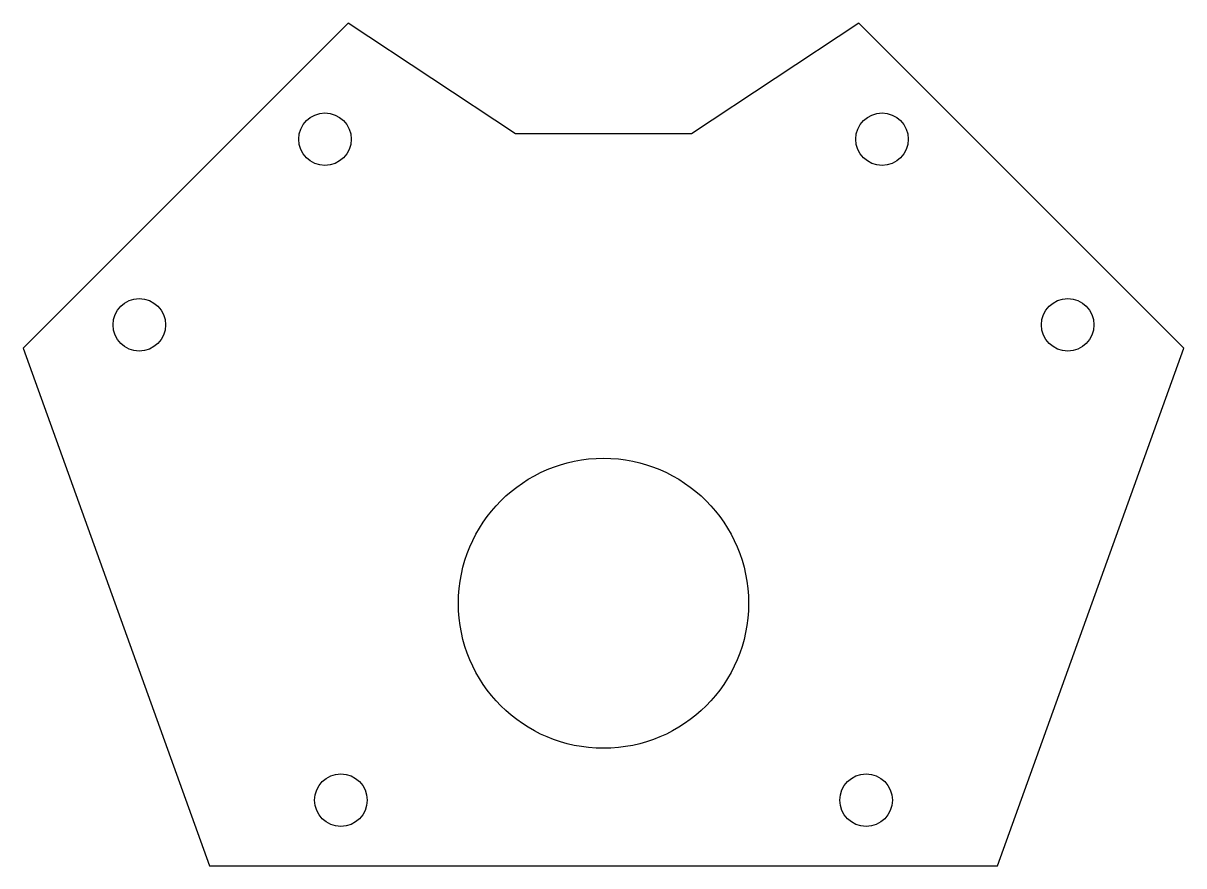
# Model space of a CAD drawing. Header units: millimetres. Extents: x -44.2 to 44.2, y -20 to 44.2.
import ezdxf

# ---------------------------------------------------------------- set-up
doc = ezdxf.new("R2010")
doc.units = ezdxf.units.MM
doc.layers.get('0').update_dxf_attribs({"linetype": 'CONTINUOUS'})

msp = doc.modelspace()

# ---------------------------------------------------------------- linework, layer by layer
msp.add_lwpolyline([(-30, -20), (30, -20), (44.194, 19.445), (19.445, 44.194), (6.699, 35.768), (-6.699, 35.768), (-19.445, 44.194), (-44.194, 19.445)], close=True)
for centre, radius in [((-21.213, 35.355), 2), ((21.213, 35.355), 2), ((-35.355, 21.213), 2), ((35.355, 21.213), 2), ((0, 0), 11.05), ((-20, -15), 2), ((20, -15), 2)]:
    msp.add_circle(centre, radius)

doc.saveas('drawing.dxf')
